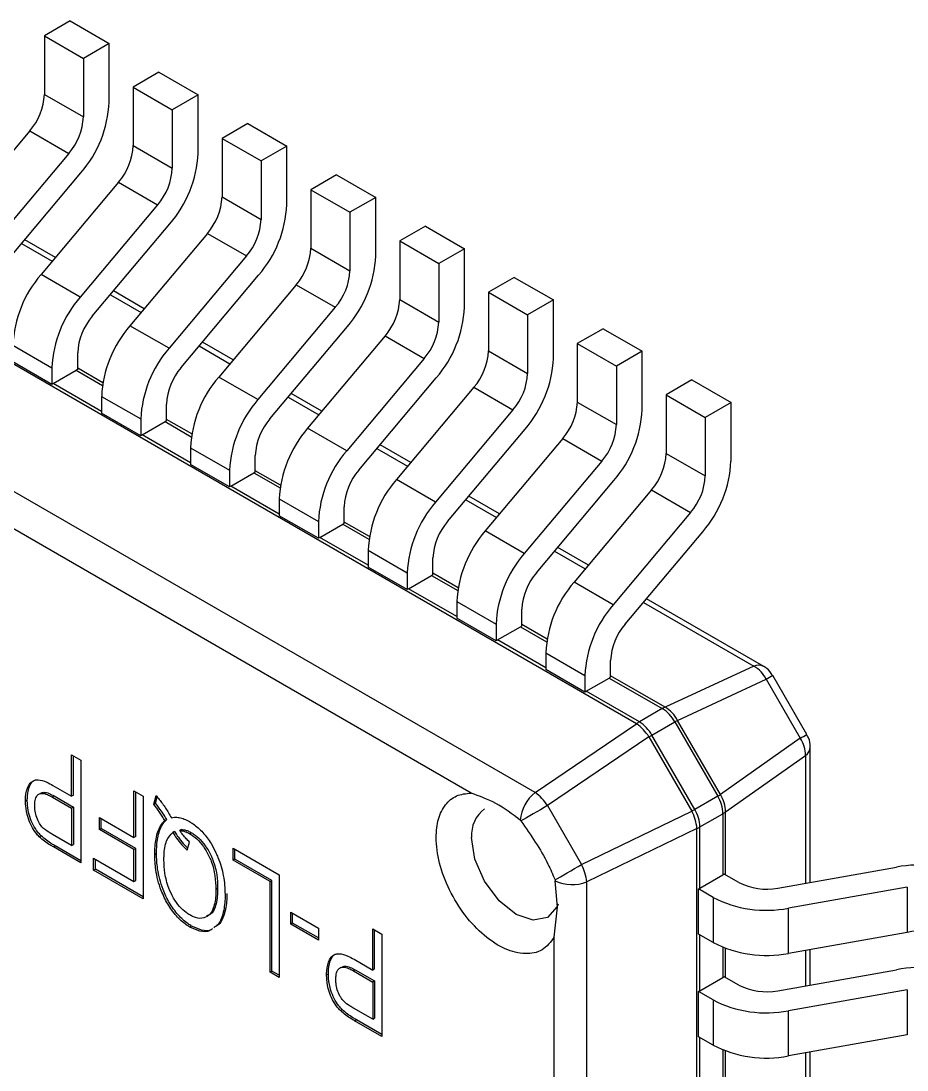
# Paper-space layout 'Layout1' of a CAD drawing. Header units: millimetres. Extents: x 0 to 841, y 0 to 594.
# Drawn here: x 532.05 to 539.1, y 194.3 to 202.65 of the extents above; entities that cross this region are included whole.
import ezdxf

# ---------------------------------------------------------------- set-up
doc = ezdxf.new("R2010")
doc.units = ezdxf.units.MM
doc.layers.get('0').update_dxf_attribs({"lineweight": 50})

psp = doc.layouts.get("Layout1")

# ---------------------------------------------------------------- linework, layer by layer
at = {"color": 18, "linetype": 'Continuous', "lineweight": 25, "true_color": 0x000000}
for p, q in [((532.4404, 202.6507), (532.2354, 202.5323)), ((532.4404, 202.6507), (532.7515, 202.4711)), ((532.2354, 202.5323), (532.5465, 202.3527)), ((532.2354, 202.5323), (532.2354, 202.0667)), ((532.7515, 202.4711), (532.5465, 202.3527)), ((532.7515, 202.0055), (532.7515, 202.4711)), ((532.5465, 202.3527), (532.5465, 201.8871)), ((536.9493, 197.0569), (527.8741, 202.2959)), ((533.1475, 202.2425), (532.9425, 202.1241)), ((533.1475, 202.2425), (533.4587, 202.0629)), ((532.9425, 202.1241), (533.2536, 201.9445)), ((532.9425, 202.1241), (532.9425, 201.6585)), ((532.2354, 202.0667), (532.5465, 201.8871)), ((533.4587, 202.0629), (533.2536, 201.9445)), ((533.4587, 201.5973), (533.4587, 202.0629)), ((533.2536, 201.9445), (533.2536, 201.4789)), ((533.8546, 201.8343), (533.6496, 201.7159)), ((533.8546, 201.8343), (534.1658, 201.6547)), ((532.1191, 201.7761), (531.5023, 201.0414)), ((532.1191, 201.7761), (532.4302, 201.5965)), ((536.1421, 196.5093), (527.1669, 201.6906)), ((532.9425, 201.6585), (533.2536, 201.4789)), ((533.6496, 201.7159), (533.9607, 201.5363)), ((533.6496, 201.7159), (533.6496, 201.2503)), ((534.1658, 201.6547), (533.9607, 201.5363)), ((534.1658, 201.1891), (534.1658, 201.6547)), ((532.4302, 201.5965), (531.8134, 200.8618)), ((533.9607, 201.5363), (533.9607, 201.0707)), ((535.632, 196.505), (527.0477, 201.4606)), ((531.9097, 200.7083), (532.5265, 201.443)), ((534.5617, 201.4261), (534.3567, 201.3077)), ((534.5617, 201.4261), (534.8729, 201.2465)), ((532.8262, 201.3679), (532.2094, 200.6332)), ((532.8262, 201.3679), (533.1373, 201.1883)), ((533.6496, 201.2503), (533.9607, 201.0707)), ((534.3567, 201.3077), (534.6678, 201.1281)), ((534.3567, 201.3077), (534.3567, 200.8421)), ((534.8729, 201.2465), (534.6678, 201.1281)), ((534.8729, 200.7809), (534.8729, 201.2465)), ((533.1373, 201.1883), (532.5206, 200.4535)), ((534.6678, 201.1281), (534.6678, 200.6625)), ((532.6168, 200.3), (533.2336, 201.0348)), ((535.2688, 201.0179), (535.0638, 200.8995)), ((535.2688, 201.0179), (535.58, 200.8383)), ((532.3232, 200.7687), (532.0788, 200.9097)), ((533.5333, 200.9597), (532.9165, 200.225)), ((533.5333, 200.9597), (533.8444, 200.7801)), ((535.0638, 200.8995), (535.3749, 200.7199)), ((535.0638, 200.8995), (535.0638, 200.4339)), ((532.054, 200.8801), (532.2983, 200.7391)), ((534.3567, 200.8421), (534.6678, 200.6625)), ((535.58, 200.8383), (535.3749, 200.7199)), ((535.58, 200.3727), (535.58, 200.8383)), ((533.8444, 200.7801), (533.2277, 200.0453)), ((535.3749, 200.7199), (535.3749, 200.2543)), ((532.5206, 200.4535), (532.2094, 200.6332)), ((533.3239, 199.8918), (533.9407, 200.6266)), ((535.9759, 200.6097), (535.7709, 200.4913)), ((535.9759, 200.6097), (536.2871, 200.4301)), ((533.0303, 200.3605), (532.7859, 200.5015)), ((534.2404, 200.5515), (533.6236, 199.8167)), ((534.2404, 200.5515), (534.5515, 200.3719)), ((535.7709, 200.4913), (536.082, 200.3117)), ((535.7709, 200.4913), (535.7709, 200.0257)), ((532.7611, 200.4719), (533.0054, 200.3309)), ((535.0638, 200.4339), (535.3749, 200.2543)), ((536.2871, 200.4301), (536.082, 200.3117)), ((536.2871, 199.9645), (536.2871, 200.4301)), ((534.5515, 200.3719), (533.9348, 199.6371)), ((536.082, 200.3117), (536.082, 199.8461)), ((533.2277, 200.0453), (532.9165, 200.225)), ((534.031, 199.4836), (534.6478, 200.2184)), ((536.6831, 200.2015), (536.478, 200.0831)), ((536.6831, 200.2015), (536.9942, 200.0219)), ((531.9843, 200.0706), (532.2955, 199.891)), ((533.7374, 199.9523), (533.4931, 200.0933)), ((534.9475, 200.1433), (534.3307, 199.4085)), ((534.9475, 200.1433), (535.2586, 199.9637)), ((536.478, 200.0831), (536.7891, 199.9035)), ((536.478, 200.0831), (536.478, 199.6175)), ((532.5005, 199.8762), (532.5005, 200.0094)), ((533.4682, 200.0637), (533.7125, 199.9227)), ((535.7709, 200.0257), (536.082, 199.8461)), ((536.9942, 200.0219), (536.7891, 199.9035)), ((536.9942, 199.5563), (536.9942, 200.0219)), ((532.2955, 199.7578), (531.9843, 199.9374)), ((535.2586, 199.9637), (534.6419, 199.2289)), ((536.7891, 199.9035), (536.7891, 199.4379)), ((532.2955, 199.891), (532.2955, 199.7578)), ((532.3067, 199.7648), (532.4893, 199.8702)), ((532.4893, 199.8702), (532.6977, 199.75)), ((532.7011, 199.7717), (532.5005, 199.8874)), ((533.9348, 199.6371), (533.6236, 199.8167)), ((532.6914, 199.5427), (532.3067, 199.7648)), ((534.7381, 199.0754), (535.3549, 199.8102)), ((535.6546, 199.7351), (535.0378, 199.0003)), ((535.6546, 199.7351), (535.9657, 199.5555)), ((537.3902, 199.7933), (537.1851, 199.6749)), ((537.3902, 199.7933), (537.7013, 199.6137)), ((532.6914, 199.6624), (533.0026, 199.4828)), ((532.6914, 199.6624), (532.6914, 199.5292)), ((534.1753, 199.6555), (534.4196, 199.5145)), ((534.4445, 199.5441), (534.2002, 199.6851)), ((537.1851, 199.6749), (537.4962, 199.4953)), ((537.1851, 199.6749), (537.1851, 199.2093)), ((533.2076, 199.468), (533.2076, 199.6012)), ((536.478, 199.6175), (536.7891, 199.4379)), ((537.7013, 199.6137), (537.4962, 199.4953)), ((537.7013, 199.1481), (537.7013, 199.6137)), ((533.0026, 199.3496), (532.6914, 199.5292)), ((533.0026, 199.4828), (533.0026, 199.3496)), ((535.9657, 199.5555), (535.349, 198.8207)), ((537.4962, 199.4953), (537.4962, 199.0297)), ((533.0138, 199.3566), (533.1964, 199.462)), ((533.1964, 199.462), (533.4048, 199.3417)), ((533.4082, 199.3635), (533.2076, 199.4792)), ((534.6419, 199.2289), (534.3307, 199.4085)), ((535.4452, 198.6672), (536.062, 199.402)), ((533.3985, 199.1345), (533.0138, 199.3566)), ((536.3617, 199.3269), (535.745, 198.5921)), ((536.3617, 199.3269), (536.6728, 199.1473)), ((533.3986, 199.2542), (533.7097, 199.0746)), ((533.3986, 199.2542), (533.3986, 199.121)), ((534.8824, 199.2473), (535.1267, 199.1063)), ((535.1516, 199.1359), (534.9073, 199.2769)), ((533.9147, 199.0598), (533.9147, 199.193)), ((536.6728, 199.1473), (536.0561, 198.4125)), ((537.1851, 199.2093), (537.4962, 199.0297)), ((533.7097, 198.9414), (533.3986, 199.121)), ((533.7097, 199.0746), (533.7097, 198.9414)), ((534.1153, 198.9553), (533.9147, 199.071)), ((533.7209, 198.9484), (533.9035, 199.0538)), ((533.9035, 199.0538), (534.1119, 198.9335)), ((535.349, 198.8207), (535.0378, 199.0003)), ((536.1524, 198.259), (536.7691, 198.9938)), ((534.1057, 198.7263), (533.7209, 198.9484)), ((537.0688, 198.9187), (536.4521, 198.1839)), ((537.0688, 198.9187), (537.3799, 198.7391)), ((534.1057, 198.846), (534.4168, 198.6664)), ((534.1057, 198.846), (534.1057, 198.7128)), ((535.5895, 198.8391), (535.8339, 198.698)), ((535.8587, 198.7277), (535.6144, 198.8687)), ((534.6218, 198.6516), (534.6218, 198.7848)), ((537.3799, 198.7391), (536.7632, 198.0043)), ((534.4168, 198.5332), (534.1057, 198.7128)), ((534.4168, 198.6664), (534.4168, 198.5332)), ((534.428, 198.5402), (534.6106, 198.6456)), ((534.6106, 198.6456), (534.819, 198.5253)), ((534.8224, 198.5471), (534.6218, 198.6628)), ((536.0561, 198.4125), (535.745, 198.5921)), ((536.8595, 197.8508), (537.4762, 198.5856)), ((534.8128, 198.3181), (534.428, 198.5402)), ((534.8128, 198.4378), (535.1239, 198.2582)), ((534.8128, 198.4378), (534.8128, 198.3046)), ((536.2966, 198.4309), (536.541, 198.2898)), ((536.5658, 198.3195), (536.3215, 198.4605)), ((535.3289, 198.2434), (535.3289, 198.3766)), ((535.1239, 198.125), (534.8128, 198.3046)), ((535.1239, 198.2582), (535.1239, 198.125)), ((535.1351, 198.132), (535.3177, 198.2374)), ((535.3177, 198.2374), (535.5261, 198.1171)), ((535.5295, 198.1389), (535.329, 198.2546)), ((536.7632, 198.0043), (536.4521, 198.1839)), ((535.5199, 197.9099), (535.1351, 198.132)), ((535.5199, 198.0296), (535.831, 197.85)), ((535.5199, 198.0296), (535.5199, 197.8964)), ((537.0037, 198.0227), (537.8837, 197.5147)), ((537.9614, 197.5138), (537.0286, 198.0523)), ((535.831, 197.7168), (535.5199, 197.8964)), ((536.0361, 197.8352), (536.0361, 197.9684)), ((535.831, 197.85), (535.831, 197.7168)), ((535.8422, 197.7238), (536.0249, 197.8292)), ((536.0249, 197.8292), (536.2332, 197.7089)), ((536.2366, 197.7307), (536.0361, 197.8464)), ((536.227, 197.5016), (535.8422, 197.7238)), ((536.227, 197.6214), (536.5381, 197.4418)), ((536.227, 197.6214), (536.227, 197.4882)), ((536.7432, 197.427), (536.7432, 197.5602)), ((536.5381, 197.3086), (536.227, 197.4882)), ((537.8837, 197.5147), (537.1765, 197.1881)), ((536.5381, 197.4418), (536.5381, 197.3086)), ((536.5493, 197.3156), (536.732, 197.421)), ((536.732, 197.421), (537.1542, 197.1773)), ((537.1765, 197.1881), (536.7432, 197.4382)), ((537.2752, 197.0838), (537.9824, 197.4105)), ((537.9824, 197.4105), (538.2532, 196.9415)), ((538.3054, 196.9717), (538.0346, 197.4406)), ((536.9716, 197.0718), (536.5493, 197.3156)), ((537.1542, 197.1773), (536.9716, 197.0718)), ((537.0716, 196.9663), (537.2542, 197.0717)), ((537.2542, 197.0717), (537.5956, 196.4804)), ((537.6166, 196.4925), (537.2752, 197.0838)), ((536.1421, 196.5093), (536.9493, 197.0569)), ((537.0481, 196.9527), (536.2409, 196.4051)), ((537.0481, 196.9527), (537.3895, 196.3613)), ((537.413, 196.3749), (537.0716, 196.9663)), ((538.2532, 196.9415), (537.6166, 196.4925)), ((532.4527, 196.8092), (532.5262, 196.7668)), ((532.4527, 196.4804), (532.4527, 196.8092)), ((538.3322, 195.7946), (538.3322, 196.8717)), ((532.4668, 196.4886), (532.4668, 196.801)), ((532.5262, 196.7668), (532.5262, 195.9502)), ((537.6576, 196.3548), (538.2941, 196.8039)), ((538.2941, 196.8039), (538.2941, 195.7879)), ((532.3035, 196.5666), (532.4527, 196.4804)), ((532.313, 196.4819), (532.2989, 196.4738)), ((532.313, 196.4819), (532.4668, 196.3931)), ((532.4668, 196.4886), (532.4527, 196.4804)), ((532.9486, 196.5229), (533.0221, 196.4805)), ((532.9486, 196.1517), (532.9486, 196.5229)), ((532.9627, 196.1599), (532.9627, 196.5147)), ((533.0221, 196.4805), (533.0221, 195.6639)), ((533.106, 196.4161), (533.1245, 196.485)), ((533.1201, 196.4243), (533.1336, 196.4742)), ((537.5956, 196.4804), (537.413, 196.3749)), ((532.0854, 196.4413), (532.0995, 196.4494)), ((532.2989, 196.4738), (532.4527, 196.385)), ((532.4668, 196.3931), (532.4527, 196.385)), ((532.4668, 196.3931), (532.4668, 196.0962)), ((533.106, 196.4161), (533.1201, 196.4243)), ((536.2409, 196.4051), (536.5116, 195.9362)), ((532.4527, 196.385), (532.4527, 196.0881)), ((532.6731, 196.3108), (532.9486, 196.1517)), ((532.6731, 196.2153), (532.6731, 196.3108)), ((536.5116, 195.9362), (537.3895, 196.3613)), ((537.4544, 196.2355), (537.6371, 196.341)), ((537.6371, 196.341), (537.6371, 195.8533)), ((537.6576, 195.8545), (537.6576, 196.3548)), ((532.6731, 196.2153), (532.6872, 196.2235)), ((532.6872, 196.2235), (532.6872, 196.3026)), ((532.9627, 196.0645), (532.6872, 196.2235)), ((533.1954, 196.2868), (533.2095, 196.295)), ((537.4304, 196.2237), (536.5525, 195.7985)), ((537.4304, 185.7439), (537.4304, 196.2237)), ((537.4544, 195.7479), (537.4544, 196.2355)), ((532.195, 196.1571), (532.2091, 196.1653)), ((532.4527, 196.0881), (532.3003, 196.176)), ((532.9486, 196.0563), (532.6731, 196.2153)), ((532.9627, 196.1599), (532.9486, 196.1517)), ((533.272, 196.1999), (533.2578, 196.1918)), ((533.3263, 196.2149), (533.3122, 196.2068)), ((533.4068, 196.1899), (533.3927, 196.1817)), ((532.3084, 196.076), (532.3225, 196.0841)), ((532.5262, 195.9502), (532.3084, 196.076)), ((532.5262, 195.9665), (532.3225, 196.0841)), ((532.4527, 196.0881), (532.4668, 196.0962)), ((532.9486, 196.0563), (532.9627, 196.0645)), ((532.9627, 195.8099), (532.9627, 196.0645)), ((533.372, 196.0495), (533.3917, 196.115)), ((533.7384, 196.067), (534.1057, 195.8549)), ((533.7384, 195.9715), (533.7384, 196.067)), ((533.7525, 195.9797), (533.7525, 196.0588)), ((532.6272, 195.9873), (532.9486, 195.8018)), ((532.6272, 195.8919), (532.6272, 195.9873)), ((532.6413, 195.9001), (532.6413, 195.9792)), ((532.9486, 195.8018), (532.9486, 196.0563)), ((533.1139, 196.0157), (533.128, 196.0239)), ((533.7525, 195.9797), (533.7384, 195.9715)), ((534.0464, 195.81), (533.7525, 195.9797)), ((532.6272, 195.8919), (532.6413, 195.9001)), ((533.0221, 195.6639), (532.6272, 195.8919)), ((533.0221, 195.6803), (532.6413, 195.9001)), ((534.0322, 195.8019), (533.7384, 195.9715)), ((538.073, 195.7489), (539.0177, 195.9156)), ((532.9486, 195.8018), (532.9627, 195.8099)), ((534.0322, 195.8019), (534.0464, 195.81)), ((534.0464, 195.0889), (534.0464, 195.81)), ((534.1057, 195.8549), (534.1057, 195.0384)), ((537.4544, 195.7479), (537.6371, 195.8533)), ((537.7632, 195.7935), (537.6478, 195.8601)), ((533.6147, 195.7469), (533.6006, 195.7387)), ((534.0322, 195.0808), (534.0322, 195.8019)), ((536.3209, 195.5959), (536.3028, 195.8054)), ((536.5525, 185.4342), (536.5525, 195.7985)), ((537.5581, 195.6751), (537.4428, 195.7417)), ((537.4428, 195.3824), (537.4428, 195.7417)), ((539.1025, 195.7555), (538.1578, 195.5888)), ((539.1025, 195.7555), (539.1025, 195.3962)), ((537.5581, 195.6751), (537.5581, 195.3158)), ((534.1975, 195.558), (534.4179, 195.4308)), ((534.1975, 195.4626), (534.1975, 195.558)), ((536.2937, 195.3588), (536.3209, 195.5959)), ((538.1578, 195.2295), (538.1578, 195.5888)), ((534.2117, 195.4707), (534.2117, 195.5498)), ((533.4077, 195.447), (533.3935, 195.4389)), ((534.2117, 195.4707), (534.1975, 195.4626)), ((534.4179, 195.3353), (534.1975, 195.4626)), ((534.4179, 195.3517), (534.2117, 195.4707)), ((534.4179, 195.4308), (534.4179, 195.3353)), ((534.8495, 195.4255), (534.923, 195.3831)), ((534.8495, 195.0968), (534.8495, 195.4255)), ((534.8637, 195.1049), (534.8637, 195.4173)), ((539.1025, 195.3962), (538.1578, 195.2295)), ((534.923, 195.3831), (534.923, 194.5666)), ((536.2937, 185.446), (536.2937, 195.3588)), ((537.5581, 195.3158), (537.4428, 195.3824)), ((537.4544, 194.9314), (537.4544, 195.3757)), ((537.6371, 195.2775), (537.6371, 195.0368)), ((537.6576, 195.0379), (537.6576, 195.2695)), ((538.2941, 195.2536), (538.2941, 194.9714)), ((538.3322, 194.9781), (538.3322, 195.2603)), ((534.7003, 195.1829), (534.8495, 195.0968)), ((534.0322, 195.0808), (534.0464, 195.0889)), ((534.1057, 195.0384), (534.0322, 195.0808)), ((534.1057, 195.0547), (534.0464, 195.0889)), ((534.4822, 195.0576), (534.4963, 195.0658)), ((534.7098, 195.0983), (534.6957, 195.0901)), ((534.6957, 195.0901), (534.8495, 195.0013)), ((534.7098, 195.0983), (534.8637, 195.0095)), ((534.8637, 195.1049), (534.8495, 195.0968)), ((538.073, 194.9323), (539.0177, 195.0991)), ((534.8637, 195.0095), (534.8495, 195.0013)), ((534.8495, 195.0013), (534.8495, 194.7044)), ((534.8637, 195.0095), (534.8637, 194.7126)), ((537.4544, 194.9314), (537.6371, 195.0368)), ((537.7632, 194.9769), (537.6478, 195.0435)), ((537.5581, 194.8585), (537.4428, 194.9251)), ((537.4428, 194.5659), (537.4428, 194.9251)), ((539.1025, 194.939), (538.1578, 194.7722)), ((539.1025, 194.939), (539.1025, 194.5797)), ((537.5581, 194.8585), (537.5581, 194.4993)), ((534.5918, 194.7735), (534.6059, 194.7817)), ((534.8495, 194.7044), (534.6971, 194.7924)), ((538.1578, 194.413), (538.1578, 194.7722)), ((534.7052, 194.6923), (534.7193, 194.7005)), ((534.923, 194.5666), (534.7052, 194.6923)), ((534.923, 194.5829), (534.7193, 194.7005)), ((534.8495, 194.7044), (534.8637, 194.7126)), ((537.5581, 194.4993), (537.4428, 194.5659)), ((537.4544, 194.1148), (537.4544, 194.5592)), ((539.1025, 194.5797), (538.1578, 194.413)), ((537.6371, 194.4609), (537.6371, 194.2203)), ((537.6576, 194.2214), (537.6576, 194.453)), ((538.2941, 194.437), (538.2941, 194.1548)), ((538.3322, 194.1615), (538.3322, 194.4437))]:
    psp.add_line(p, q, dxfattribs=at)
at = {"color": 18, "linetype": 'Continuous', "lineweight": 25, "true_color": 0x000000, "flags": 128}
for points in [[(536.2409, 196.4051), (536.2137, 196.3894), (536.1851, 196.3729), (536.1559, 196.356), (536.127, 196.3393), (536.0991, 196.3232), (536.0731, 196.3082), (536.0497, 196.2947), (536.0295, 196.283)], [(536.3242, 195.6212), (536.3167, 195.6028), (536.2401, 195.5146), (536.1254, 195.4923), (535.9901, 195.5393), (535.8548, 195.6485), (535.7401, 195.8032), (535.6634, 195.9799), (535.6365, 196.1517)], [(536.3003, 195.8141), (536.3204, 195.8258), (536.3438, 195.8393), (536.3699, 195.8543), (536.3977, 195.8704), (536.4267, 195.8871), (536.4559, 195.9039), (536.4844, 195.9205), (536.5116, 195.9362)]]:
    psp.add_lwpolyline(points, dxfattribs=at)
at = {"color": 18, "linetype": 'Continuous', "lineweight": 25, "true_color": 0x000000}
for centre, radius, start, end in [((531.7576, 202.0893), 0.4783, 319.08919, 357.29496), ((531.8269, 202.0492), 0.9256, 319.08837, 357.29501), ((532.0687, 201.9097), 0.4783, 319.0892, 357.29496), ((532.4647, 201.6811), 0.4783, 319.0892, 357.29496), ((532.534, 201.641), 0.9256, 319.08837, 357.29501), ((532.7759, 201.5015), 0.4783, 319.08919, 357.29496), ((533.1718, 201.2729), 0.4783, 319.0892, 357.29496), ((533.2411, 201.2328), 0.9256, 319.08837, 357.29501), ((533.483, 201.0933), 0.4783, 319.08919, 357.29496), ((533.879, 200.8647), 0.4783, 319.08919, 357.29496), ((533.9483, 200.8246), 0.9256, 319.08837, 357.29501), ((534.1901, 200.6851), 0.4783, 319.0892, 357.29496), ((532.909, 200.027), 0.9256, 139.08836, 177.29502), ((533.2201, 199.8473), 0.9256, 139.08838, 177.29501), ((534.5861, 200.4565), 0.4783, 319.08919, 357.29496), ((534.6554, 200.4164), 0.9256, 319.08837, 357.29501), ((532.9783, 199.9868), 0.4783, 139.08918, 177.29498), ((534.8972, 200.2769), 0.4783, 319.0892, 357.29496), ((533.6161, 199.6188), 0.9256, 139.08839, 177.29499), ((533.9272, 199.4391), 0.9256, 139.08837, 177.29501), ((535.2931, 200.0483), 0.4783, 319.0892, 357.29496), ((535.3625, 200.0082), 0.9256, 319.08837, 357.29501), ((532.5826, 199.7083), 0.1869, 116.05272, 119.94212), ((533.6854, 199.5786), 0.4783, 139.0892, 177.29494), ((534.3232, 199.2105), 0.9256, 139.08836, 177.29502), ((535.6043, 199.8687), 0.4783, 319.08919, 357.29496), ((532.4122, 199.5829), 0.2103, 120.12264, 123.71688), ((534.6343, 199.0309), 0.9256, 139.08836, 177.29502), ((536.0003, 199.6401), 0.4783, 319.0892, 357.29496), ((534.3925, 199.1704), 0.4783, 139.0892, 177.29496), ((536.0696, 199.6), 0.9256, 319.08837, 357.29501), ((533.2897, 199.3001), 0.1869, 116.05267, 119.94217), ((535.0303, 198.8023), 0.9256, 139.08838, 177.29501), ((536.3114, 199.4605), 0.4783, 319.08919, 357.29496), ((533.1193, 199.1747), 0.2103, 120.12269, 123.71683), ((535.3414, 198.6227), 0.9256, 139.08838, 177.29501), ((536.7074, 199.2319), 0.4783, 319.08919, 357.29496), ((536.7767, 199.1918), 0.9256, 319.08837, 357.29501), ((535.0996, 198.7622), 0.4783, 139.08918, 177.29498), ((533.9968, 198.8919), 0.1869, 116.05271, 119.94213), ((535.7374, 198.3941), 0.9256, 139.08838, 177.295), ((537.0185, 199.0523), 0.4783, 319.0892, 357.29496), ((533.8264, 198.7665), 0.2103, 120.12264, 123.71688), ((536.0485, 198.2145), 0.9256, 139.08836, 177.29502), ((534.7039, 198.4837), 0.1869, 116.05274, 119.94213), ((535.8067, 198.354), 0.4783, 139.08917, 177.29497), ((536.4445, 197.9859), 0.9256, 139.08836, 177.29502), ((534.5335, 198.3583), 0.2103, 120.12264, 123.71688), ((536.7556, 197.8063), 0.9256, 139.08836, 177.29502), ((535.411, 198.0755), 0.1869, 116.05267, 119.94217), ((536.5138, 197.9458), 0.4783, 139.0892, 177.29496), ((537.1516, 197.5777), 0.9256, 139.08838, 177.29501), ((535.2406, 197.95), 0.2103, 120.12269, 123.71683), ((537.4627, 197.3981), 0.9256, 139.08839, 177.29499), ((536.1181, 197.6673), 0.1869, 116.05272, 119.94212), ((537.2209, 197.5376), 0.4783, 139.0892, 177.29494), ((535.9478, 197.5418), 0.2103, 120.12264, 123.71688), ((537.9216, 197.4359), 0.0875, 62.76085, 115.70187), ((537.7659, 197.3042), 0.2412, 26.13615, 60.76485), ((536.8252, 197.2591), 0.1869, 116.05267, 119.94217), ((553.795, 170.0616), 31.591, 119.92631, 120.03561), ((536.6549, 197.1336), 0.2104, 120.12268, 123.71681), ((537.2375, 197.0341), 0.1656, 111.60945, 120.17845), ((537.0015, 196.9324), 0.2886, 28.85902, 58.04117), ((537.0587, 196.9776), 0.2412, 26.13174, 60.76926), ((537.0769, 196.8903), 0.2099, 120.13058, 127.44491), ((536.8188, 196.827), 0.2886, 28.85902, 58.04117), ((539.2703, 193.6002), 4.0145, 119.79884, 120.14505), ((536.7315, 196.7517), 0.375, 32.41172, 54.48928), ((539.9977, 191.875), 5.8722, 119.88758, 120.15239), ((530.18, 210.9957), 16.2079, 299.87444, 300.08748), ((538.0529, 196.8071), 0.2412, 359.22817, 33.86922), ((538.2448, 196.8761), 0.0874, 304.2723, 357.08295), ((536.3383, 196.2611), 0.3164, 128.32705, 174.83686), ((535.9242, 196.204), 0.3751, 32.41647, 54.48453), ((532.6964, 205), 9.8279, 299.90124, 300.04265), ((537.3487, 196.3311), 0.2886, 1.95732, 31.14752), ((537.4164, 196.3581), 0.2412, 359.22987, 33.87029), ((535.8942, 196.1731), 0.2585, 126.56656, 184.7327), ((531.4483, 206.6706), 11.8987, 299.95464, 300.08533), ((537.0572, 196.1877), 0.3749, 5.50931, 27.59085), ((537.166, 196.2256), 0.2886, 1.95732, 31.14752), ((537.5557, 196.4832), 0.1639, 299.77045, 308.42962), ((537.3508, 196.4156), 0.2077, 292.51193, 299.9031), ((536.1793, 195.7625), 0.3749, 5.50713, 27.59027), ((539.1929, 195.0066), 0.9258, 62.70893, 100.9101), ((537.5504, 196.0041), 0.1739, 299.90734, 304.08643), ((536.4357, 196.0926), 0.3164, 245.16991, 291.66929), ((537.3565, 195.9174), 0.1958, 296.14424, 300.00613), ((537.9825, 196.2185), 0.4783, 242.70759, 280.91231), ((537.9826, 196.4978), 0.9258, 242.70893, 280.91009), ((539.193, 194.9266), 0.4783, 62.70969, 100.91021), ((537.9826, 196.1385), 0.9258, 242.70893, 280.91009), ((539.1929, 194.19), 0.9258, 62.70893, 100.9101), ((537.5504, 195.1876), 0.1739, 299.90734, 304.08643), ((537.9825, 195.4019), 0.4783, 242.70759, 280.91231), ((537.3565, 195.1009), 0.1958, 296.14424, 300.00613), ((537.9826, 195.6813), 0.9258, 242.70893, 280.91009), ((537.9826, 195.322), 0.9258, 242.70893, 280.91009)]:
    psp.add_arc(centre, radius, start, end, dxfattribs=at)
for points, knots in [([(538.0319, 197.439), (538.0256, 197.4512), (538.0094, 197.4821), (537.9797, 197.5011), (537.9617, 197.5127)], [0, 0, 0, 0, 0.391616, 1, 1, 1, 1]), ([(538.3318, 196.8717), (538.3304, 196.8969), (538.3284, 196.9326), (538.3085, 196.9615), (538.3027, 196.97)], [0, 0, 0, 0, 0.705838, 1, 1, 1, 1]), ([(532.0854, 196.4413), (532.0856, 196.4521), (532.0863, 196.4978), (532.1007, 196.5566), (532.1373, 196.603), (532.1885, 196.6148), (532.2469, 196.5973), (532.287, 196.5755), (532.3035, 196.5666)], [0, 0, 0, 0, 0.080347, 0.34095, 0.498268, 0.657505, 0.859708, 1, 1, 1, 1]), ([(532.0995, 196.4494), (532.0997, 196.4602), (532.1004, 196.5061), (532.1157, 196.5632), (532.1446, 196.6067), (532.1674, 196.6105), (532.1745, 196.6117)], [0, 0, 0, 0, 0.141049, 0.598535, 0.874707, 1, 1, 1, 1]), ([(532.1588, 196.4033), (532.1592, 196.4141), (532.16, 196.4411), (532.1686, 196.4755), (532.1888, 196.4988), (532.2191, 196.5058), (532.2573, 196.4962), (532.2857, 196.4809), (532.2989, 196.4738)], [0, 0, 0, 0, 0.1285145, 0.3253869, 0.4695317, 0.614181, 0.8201488, 1, 1, 1, 1]), ([(532.206, 196.5049), (532.2137, 196.5078), (532.2333, 196.5149), (532.2716, 196.5041), (532.2999, 196.489), (532.313, 196.4819)], [0, 0, 0, 0, 0.260014, 0.655052, 1, 1, 1, 1]), ([(533.1245, 196.485), (533.1329, 196.4751), (533.1595, 196.444), (533.2015, 196.3857), (533.2312, 196.335), (533.2462, 196.3093)], [0, 0, 0, 0, 0.1850749, 0.5879053, 1, 1, 1, 1]), ([(535.3537, 196.1517), (535.3573, 196.2028), (535.3644, 196.3054), (535.4243, 196.417), (535.5117, 196.4934), (535.5918, 196.5011), (535.632, 196.505)], [0, 0, 0, 0, 0.249217, 0.499931, 0.749214, 1, 1, 1, 1]), ([(536.0232, 196.2896), (535.959, 196.3378), (535.8302, 196.4345), (535.6982, 196.4814), (535.632, 196.505)], [0, 0, 0, 0, 0.498624, 1, 1, 1, 1]), ([(532.195, 196.1571), (532.1863, 196.1665), (532.1625, 196.192), (532.13, 196.2446), (532.0989, 196.32), (532.0866, 196.3874), (532.0857, 196.4289), (532.0854, 196.4413)], [0, 0, 0, 0, 0.120919, 0.329513, 0.546593, 0.864629, 1, 1, 1, 1]), ([(532.2091, 196.1653), (532.2004, 196.1747), (532.1767, 196.2002), (532.1441, 196.2527), (532.1131, 196.3282), (532.1008, 196.3956), (532.0998, 196.4371), (532.0995, 196.4494)], [0, 0, 0, 0, 0.120919, 0.329513, 0.546593, 0.864629, 1, 1, 1, 1]), ([(532.3003, 196.176), (532.2909, 196.1817), (532.2627, 196.1986), (532.2225, 196.2251), (532.188, 196.2757), (532.1688, 196.3237), (532.1597, 196.3684), (532.1591, 196.3937), (532.1588, 196.4033)], [0, 0, 0, 0, 0.128634, 0.388066, 0.5251, 0.705321, 0.888172, 1, 1, 1, 1]), ([(533.1954, 196.2868), (533.1885, 196.2982), (533.1746, 196.3209), (533.1459, 196.3653), (533.1219, 196.3959), (533.106, 196.4161)], [0, 0, 0, 0, 0.2522362, 0.5043836, 1, 1, 1, 1]), ([(533.2095, 196.295), (533.2026, 196.3063), (533.1887, 196.3291), (533.16, 196.3735), (533.136, 196.404), (533.1201, 196.4243)], [0, 0, 0, 0, 0.2522362, 0.5043836, 1, 1, 1, 1]), ([(533.2462, 196.3093), (533.2541, 196.3107), (533.274, 196.314), (533.3085, 196.3115), (533.3494, 196.2999), (533.3771, 196.2854), (533.3911, 196.278)], [0, 0, 0, 0, 0.183678, 0.461342, 0.727156, 1, 1, 1, 1]), ([(533.1139, 196.0157), (533.114, 196.0265), (533.1147, 196.0808), (533.1263, 196.1724), (533.1583, 196.2508), (533.1883, 196.2799), (533.1954, 196.2868)], [0, 0, 0, 0, 0.096841, 0.486388, 0.877579, 1, 1, 1, 1]), ([(533.128, 196.0239), (533.1282, 196.0347), (533.1289, 196.089), (533.1404, 196.1805), (533.1725, 196.259), (533.2024, 196.288), (533.2095, 196.295)], [0, 0, 0, 0, 0.096841, 0.486388, 0.877579, 1, 1, 1, 1]), ([(533.3911, 196.278), (533.4005, 196.2723), (533.4367, 196.2502), (533.4984, 196.1957), (533.5602, 196.1122), (533.5892, 196.054), (533.6016, 196.0289)], [0, 0, 0, 0, 0.114646, 0.440183, 0.759643, 1, 1, 1, 1]), ([(536.0232, 196.2896), (536.0251, 196.2879), (536.0273, 196.2859), (536.0292, 196.2834), (536.0295, 196.283)], [0, 0, 0, 0, 0.842493, 1, 1, 1, 1]), ([(536.0295, 196.283), (536.1071, 196.1718), (536.2114, 196.0222), (536.2822, 195.8565), (536.3003, 195.8141)], [0, 0, 0, 0, 0.744179, 1, 1, 1, 1]), ([(532.3084, 196.076), (532.2989, 196.0815), (532.2752, 196.0955), (532.2369, 196.1202), (532.209, 196.1447), (532.195, 196.1571)], [0, 0, 0, 0, 0.246843, 0.620491, 1, 1, 1, 1]), ([(532.3225, 196.0841), (532.3131, 196.0897), (532.2894, 196.1037), (532.2511, 196.1283), (532.2232, 196.1529), (532.2091, 196.1653)], [0, 0, 0, 0, 0.246843, 0.620491, 1, 1, 1, 1]), ([(533.1874, 195.9751), (533.1875, 195.9859), (533.1884, 196.0401), (533.1985, 196.1286), (533.2392, 196.172), (533.2578, 196.1918)], [0, 0, 0, 0, 0.118728, 0.598015, 1, 1, 1, 1]), ([(533.2578, 196.1918), (533.2648, 196.1804), (533.2825, 196.1516), (533.32, 196.1017), (533.3528, 196.0687), (533.372, 196.0495)], [0, 0, 0, 0, 0.212568, 0.53966, 1, 1, 1, 1]), ([(533.272, 196.1999), (533.2789, 196.1886), (533.2966, 196.1597), (533.3313, 196.1134), (533.3611, 196.0833), (533.3773, 196.067)], [0, 0, 0, 0, 0.22914, 0.581732, 1, 1, 1, 1]), ([(533.3917, 196.115), (533.3827, 196.1235), (533.3641, 196.141), (533.3373, 196.172), (533.3206, 196.1951), (533.3122, 196.2068)], [0, 0, 0, 0, 0.316804, 0.655445, 1, 1, 1, 1]), ([(533.3122, 196.2068), (533.3209, 196.2061), (533.3379, 196.2047), (533.3651, 196.1963), (533.3834, 196.1866), (533.3927, 196.1817)], [0, 0, 0, 0, 0.3401649, 0.6662166, 1, 1, 1, 1]), ([(533.3263, 196.2149), (533.335, 196.2142), (533.352, 196.2129), (533.3792, 196.2045), (533.3976, 196.1948), (533.4068, 196.1899)], [0, 0, 0, 0, 0.3401649, 0.6662166, 1, 1, 1, 1]), ([(533.3927, 196.1817), (533.4021, 196.1758), (533.4307, 196.1581), (533.4779, 196.1138), (533.5274, 196.0433), (533.5715, 195.9515), (533.597, 195.845), (533.5994, 195.7742), (533.6006, 195.7387)], [0, 0, 0, 0, 0.072562, 0.219502, 0.371972, 0.538187, 0.768656, 1, 1, 1, 1]), ([(533.4068, 196.1899), (533.4163, 196.184), (533.4448, 196.1662), (533.492, 196.1219), (533.5416, 196.0514), (533.5857, 195.9596), (533.6111, 195.8531), (533.6135, 195.7823), (533.6147, 195.7469)], [0, 0, 0, 0, 0.072562, 0.219502, 0.371972, 0.538187, 0.768656, 1, 1, 1, 1]), ([(536.2937, 195.3588), (536.2649, 195.3204), (536.2071, 195.2433), (536.0653, 195.2165), (535.9042, 195.2531), (535.7358, 195.3644), (535.5787, 195.5275), (535.4553, 195.7308), (535.3686, 195.9503), (535.3587, 196.0845), (535.3537, 196.1517)], [0, 0, 0, 0, 0.124845, 0.249984, 0.374695, 0.499979, 0.624699, 0.749978, 0.874842, 1, 1, 1, 1]), ([(533.3935, 195.4389), (533.3841, 195.4447), (533.3474, 195.4673), (533.2838, 195.5248), (533.214, 195.6209), (533.1544, 195.7479), (533.1186, 195.8852), (533.1153, 195.9757), (533.1139, 196.0157)], [0, 0, 0, 0, 0.055702, 0.217001, 0.38148, 0.547998, 0.799898, 1, 1, 1, 1]), ([(533.4077, 195.447), (533.3983, 195.4528), (533.3615, 195.4754), (533.298, 195.5329), (533.2281, 195.629), (533.1685, 195.7561), (533.1328, 195.8934), (533.1295, 195.9838), (533.128, 196.0239)], [0, 0, 0, 0, 0.055702, 0.217001, 0.38148, 0.547998, 0.799898, 1, 1, 1, 1]), ([(533.3927, 195.5348), (533.3832, 195.5407), (533.3553, 195.5582), (533.3095, 195.6022), (533.2607, 195.6695), (533.2182, 195.7612), (533.1912, 195.8676), (533.1886, 195.9397), (533.1874, 195.9751)], [0, 0, 0, 0, 0.073172, 0.216455, 0.367498, 0.52646, 0.767675, 1, 1, 1, 1]), ([(533.6016, 196.0289), (533.6069, 196.0169), (533.6334, 195.9569), (533.6674, 195.8402), (533.6718, 195.7461), (533.6741, 195.6966)], [0, 0, 0, 0, 0.106578, 0.530282, 1, 1, 1, 1]), ([(536.3003, 195.8141), (536.3012, 195.8116), (536.3022, 195.8086), (536.3027, 195.8058), (536.3028, 195.8054)], [0, 0, 0, 0, 0.841471, 1, 1, 1, 1]), ([(533.6006, 195.7387), (533.6005, 195.7279), (533.5999, 195.6734), (533.5892, 195.5954), (533.5479, 195.5276), (533.4921, 195.5024), (533.4357, 195.5119), (533.4026, 195.5295), (533.3927, 195.5348)], [0, 0, 0, 0, 0.072298, 0.364146, 0.554902, 0.746414, 0.924141, 1, 1, 1, 1]), ([(533.6147, 195.7469), (533.6146, 195.7361), (533.6141, 195.6815), (533.6025, 195.6052), (533.5688, 195.541), (533.5378, 195.5308), (533.5265, 195.5272)], [0, 0, 0, 0, 0.1089359, 0.5486834, 0.8361082, 1, 1, 1, 1]), ([(533.6741, 195.6966), (533.674, 195.6858), (533.6734, 195.6314), (533.66, 195.5417), (533.6283, 195.4608), (533.5932, 195.439), (533.5846, 195.4337)], [0, 0, 0, 0, 0.096447, 0.484574, 0.874642, 1, 1, 1, 1]), ([(533.6882, 195.7048), (533.6881, 195.694), (533.6876, 195.6395), (533.6741, 195.5498), (533.6424, 195.4689), (533.6073, 195.4472), (533.5988, 195.4419)], [0, 0, 0, 0, 0.096447, 0.484574, 0.874642, 1, 1, 1, 1]), ([(533.5605, 195.4167), (533.5571, 195.4141), (533.5345, 195.3968), (533.4752, 195.4004), (533.4197, 195.4265), (533.3935, 195.4389)], [0, 0, 0, 0, 0.084152, 0.568054, 1, 1, 1, 1]), ([(533.5746, 195.4249), (533.5713, 195.4223), (533.5486, 195.405), (533.4894, 195.4085), (533.4339, 195.4347), (533.4077, 195.447)], [0, 0, 0, 0, 0.084152, 0.568054, 1, 1, 1, 1]), ([(534.4822, 195.0576), (534.4824, 195.0684), (534.4831, 195.1142), (534.4976, 195.173), (534.5341, 195.2194), (534.5853, 195.2312), (534.6437, 195.2137), (534.6838, 195.1918), (534.7003, 195.1829)], [0, 0, 0, 0, 0.080347, 0.34095, 0.498269, 0.657506, 0.859768, 1, 1, 1, 1]), ([(534.4963, 195.0658), (534.4965, 195.0766), (534.4972, 195.1224), (534.5125, 195.1796), (534.5414, 195.2231), (534.5642, 195.2268), (534.5713, 195.228)], [0, 0, 0, 0, 0.141049, 0.598535, 0.874707, 1, 1, 1, 1]), ([(534.5918, 194.7735), (534.5831, 194.7828), (534.5594, 194.8083), (534.5268, 194.8609), (534.4958, 194.9364), (534.4834, 195.0038), (534.4825, 195.0453), (534.4822, 195.0576)], [0, 0, 0, 0, 0.120923, 0.329521, 0.546559, 0.864625, 1, 1, 1, 1]), ([(534.6059, 194.7817), (534.5972, 194.791), (534.5735, 194.8165), (534.5409, 194.8691), (534.5099, 194.9445), (534.4976, 195.012), (534.4966, 195.0534), (534.4963, 195.0658)], [0, 0, 0, 0, 0.120923, 0.329521, 0.546559, 0.864625, 1, 1, 1, 1]), ([(534.5557, 195.0197), (534.556, 195.0304), (534.5568, 195.0575), (534.5654, 195.0918), (534.5856, 195.1151), (534.6159, 195.1221), (534.6542, 195.1125), (534.6825, 195.0972), (534.6957, 195.0901)], [0, 0, 0, 0, 0.128523, 0.325382, 0.46959, 0.614248, 0.820137, 1, 1, 1, 1]), ([(534.6028, 195.1213), (534.6106, 195.1241), (534.6301, 195.1312), (534.6684, 195.1204), (534.6967, 195.1053), (534.7098, 195.0983)], [0, 0, 0, 0, 0.260059, 0.654992, 1, 1, 1, 1]), ([(534.6971, 194.7924), (534.6878, 194.798), (534.6595, 194.815), (534.6193, 194.8414), (534.5848, 194.8921), (534.5656, 194.9401), (534.5565, 194.9847), (534.5559, 195.0101), (534.5557, 195.0197)], [0, 0, 0, 0, 0.128637, 0.387981, 0.525095, 0.70532, 0.888175, 1, 1, 1, 1]), ([(534.7052, 194.6923), (534.6957, 194.6979), (534.6721, 194.7118), (534.6337, 194.7365), (534.6059, 194.7611), (534.5918, 194.7735)], [0, 0, 0, 0, 0.246981, 0.62056, 1, 1, 1, 1]), ([(534.7193, 194.7005), (534.7099, 194.706), (534.6862, 194.72), (534.6479, 194.7447), (534.62, 194.7693), (534.6059, 194.7817)], [0, 0, 0, 0, 0.246981, 0.62056, 1, 1, 1, 1])]:
    psp.add_open_spline(points, degree=3, knots=knots, dxfattribs=at)

doc.saveas('drawing.dxf')
